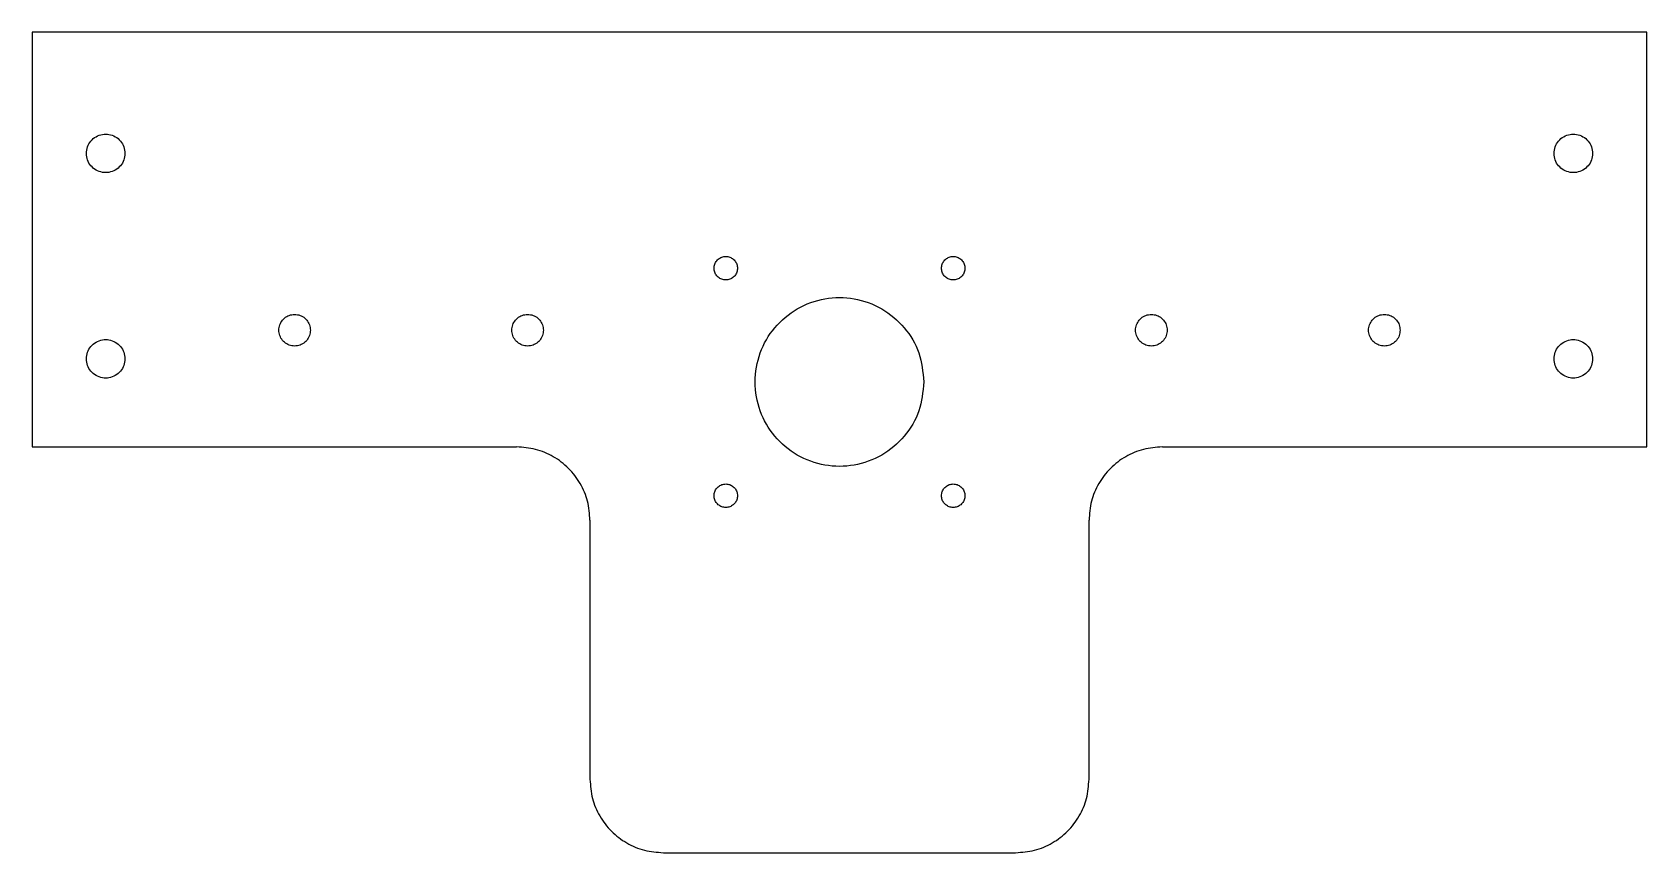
# Model space of a CAD drawing. Extents: x -110 to 110, y -2 to 110.
import ezdxf

# ---------------------------------------------------------------- set-up
doc = ezdxf.new("R2010")
doc.units = 0
doc.layers.get('0').update_dxf_attribs({"linetype": 'CONTINUOUS'})

msp = doc.modelspace()

# ---------------------------------------------------------------- linework, layer by layer
at = {"color": 7}
for p, q in [((110, 110.3), (-110, 110.3)), ((-110, 110.3), (-110, 53.8)), ((110, 53.8), (110, 110.3)), ((-97.375, 93.8), (-97.375, 93.8)), ((102.625, 93.8), (102.625, 93.8)), ((-13.9, 78.15), (-13.9, 78.15)), ((17.1, 78.15), (17.1, 78.15)), ((-72.1, 69.7), (-72.1, 69.7)), ((-40.35, 69.7), (-40.35, 69.7)), ((44.65, 69.7), (44.65, 69.7)), ((76.4, 69.7), (76.4, 69.7)), ((-97.375, 65.8), (-97.375, 65.8)), ((102.625, 65.8), (102.625, 65.8)), ((11.5, 62.65), (11.5, 62.65)), ((-110, 53.8), (-44, 53.8)), ((44, 53.8), (110, 53.8)), ((-13.9, 47.15), (-13.9, 47.15)), ((17.1, 47.15), (17.1, 47.15)), ((-34, 43.8), (-34, 8.5)), ((34, 8.5), (34, 43.8)), ((-24, -1.5), (24, -1.5))]:
    msp.add_line(p, q, dxfattribs=at)
for points, knots in [([(-97.375, 93.8), (-97.406364, 94.106901), (-97.468641, 94.716311), (-97.951816, 95.521655), (-98.659266, 96.120407), (-99.53531, 96.437965), (-100.464891, 96.437965), (-101.339708, 96.120407), (-102.052057, 95.521655), (-102.517029, 94.716311), (-102.679375, 93.8), (-102.517029, 92.883689), (-102.052057, 92.078345), (-101.339708, 91.479593), (-100.464891, 91.162035), (-99.53531, 91.162035), (-98.659266, 91.479593), (-97.951816, 92.078345), (-97.468641, 92.883689), (-97.406364, 93.493099), (-97.375, 93.8)], [0, 0, 0, 0, 0.916031, 1.818952, 2.734983, 3.651013, 4.553934, 5.469965, 6.385996, 7.288917, 8.204948, 9.120978, 10.023899, 10.93993, 11.855961, 12.758882, 13.674913, 14.590943, 15.493864, 16.409895, 16.409895, 16.409895, 16.409895]), ([(102.625, 93.8), (102.593637, 94.106901), (102.531359, 94.716311), (102.048184, 95.521655), (101.340734, 96.120407), (100.46469, 96.437965), (99.535109, 96.437965), (98.660292, 96.120407), (97.947943, 95.521655), (97.482971, 94.716311), (97.320626, 93.8), (97.482971, 92.883689), (97.947943, 92.078345), (98.660292, 91.479593), (99.535109, 91.162035), (100.46469, 91.162035), (101.340734, 91.479593), (102.048184, 92.078345), (102.531359, 92.883689), (102.593637, 93.493099), (102.625, 93.8)], [0, 0, 0, 0, 0.916031, 1.818952, 2.734983, 3.651013, 4.553934, 5.469965, 6.385996, 7.288917, 8.204948, 9.120978, 10.023899, 10.93993, 11.855961, 12.758882, 13.674913, 14.590943, 15.493864, 16.409895, 16.409895, 16.409895, 16.409895]), ([(-13.9, 78.15), (-13.919117, 78.337063), (-13.957077, 78.708513), (-14.251583, 79.199389), (-14.682791, 79.564343), (-15.21676, 79.757903), (-15.783362, 79.757903), (-16.316584, 79.564343), (-16.750777, 79.199389), (-17.034189, 78.708513), (-17.133142, 78.15), (-17.034189, 77.591487), (-16.750777, 77.10061), (-16.316584, 76.735657), (-15.783362, 76.542097), (-15.21676, 76.542097), (-14.682791, 76.735657), (-14.251583, 77.10061), (-13.957077, 77.591487), (-13.919117, 77.962937), (-13.9, 78.15)], [0, 0, 0, 0, 0.558343, 1.108694, 1.667037, 2.225379, 2.775731, 3.334074, 3.892416, 4.442768, 5.001111, 5.559453, 6.109805, 6.668148, 7.22649, 7.776842, 8.335184, 8.893527, 9.443879, 10.002221, 10.002221, 10.002221, 10.002221]), ([(17.1, 78.15), (17.080883, 78.337063), (17.042923, 78.708513), (16.748417, 79.199389), (16.317209, 79.564343), (15.78324, 79.757903), (15.216638, 79.757903), (14.683416, 79.564343), (14.249223, 79.199389), (13.965811, 78.708513), (13.866858, 78.15), (13.965811, 77.591487), (14.249223, 77.10061), (14.683416, 76.735657), (15.216638, 76.542097), (15.78324, 76.542097), (16.317209, 76.735657), (16.748417, 77.10061), (17.042923, 77.591487), (17.080883, 77.962937), (17.1, 78.15)], [0, 0, 0, 0, 0.558343, 1.108694, 1.667037, 2.225379, 2.775731, 3.334074, 3.892416, 4.442768, 5.001111, 5.559453, 6.109805, 6.668148, 7.22649, 7.776842, 8.335184, 8.893527, 9.443879, 10.002221, 10.002221, 10.002221, 10.002221]), ([(11.5, 62.65), (11.362598, 63.994518), (11.089762, 66.664313), (8.972995, 70.192487), (5.87369, 72.815592), (2.035785, 74.2068), (-2.036666, 74.2068), (-5.869196, 72.815592), (-8.989963, 70.192487), (-11.026985, 66.664313), (-11.738212, 62.65), (-11.026985, 58.635687), (-8.989963, 55.107513), (-5.869196, 52.484407), (-2.036666, 51.0932), (2.035785, 51.0932), (5.87369, 52.484407), (8.972995, 55.107513), (11.089762, 58.635687), (11.362598, 61.305482), (11.5, 62.65)], [0, 0, 0, 0, 4.013087, 7.968741, 11.981828, 15.994916, 19.950569, 23.963657, 27.976744, 31.932398, 35.945485, 39.958572, 43.914226, 47.927313, 51.9404, 55.896054, 59.909141, 63.922229, 67.877882, 71.89097, 71.89097, 71.89097, 71.89097]), ([(-72.1, 69.7), (-72.125688, 69.951366), (-72.176697, 70.450502), (-72.57244, 71.110117), (-73.151875, 71.600524), (-73.869397, 71.860619), (-74.630768, 71.860619), (-75.347284, 71.600524), (-75.930732, 71.110117), (-76.311567, 70.450502), (-76.444535, 69.7), (-76.311567, 68.949498), (-75.930732, 68.289883), (-75.347284, 67.799476), (-74.630768, 67.539381), (-73.869397, 67.539381), (-73.151875, 67.799476), (-72.57244, 68.289883), (-72.176697, 68.949498), (-72.125688, 69.448633), (-72.1, 69.7)], [0, 0, 0, 0, 0.750273, 1.489808, 2.240081, 2.990354, 3.729889, 4.480162, 5.230435, 5.96997, 6.720243, 7.470516, 8.210051, 8.960324, 9.710596, 10.450132, 11.200404, 11.950677, 12.690213, 13.440485, 13.440485, 13.440485, 13.440485]), ([(-40.35, 69.7), (-40.375688, 69.951366), (-40.426697, 70.450502), (-40.82244, 71.110117), (-41.401875, 71.600524), (-42.119397, 71.860619), (-42.880768, 71.860619), (-43.597284, 71.600524), (-44.180732, 71.110117), (-44.561567, 70.450502), (-44.694535, 69.7), (-44.561567, 68.949498), (-44.180732, 68.289883), (-43.597284, 67.799476), (-42.880768, 67.539381), (-42.119397, 67.539381), (-41.401875, 67.799476), (-40.82244, 68.289883), (-40.426697, 68.949498), (-40.375688, 69.448633), (-40.35, 69.7)], [0, 0, 0, 0, 0.750273, 1.489808, 2.240081, 2.990354, 3.729889, 4.480162, 5.230435, 5.96997, 6.720243, 7.470516, 8.210051, 8.960324, 9.710596, 10.450132, 11.200404, 11.950677, 12.690213, 13.440485, 13.440485, 13.440485, 13.440485]), ([(44.65, 69.7), (44.624312, 69.951366), (44.573303, 70.450502), (44.17756, 71.110117), (43.598125, 71.600524), (42.880603, 71.860619), (42.119232, 71.860619), (41.402716, 71.600524), (40.819268, 71.110117), (40.438433, 70.450502), (40.305465, 69.7), (40.438433, 68.949498), (40.819268, 68.289883), (41.402716, 67.799476), (42.119232, 67.539381), (42.880603, 67.539381), (43.598125, 67.799476), (44.17756, 68.289883), (44.573303, 68.949498), (44.624312, 69.448633), (44.65, 69.7)], [0, 0, 0, 0, 0.750273, 1.489808, 2.240081, 2.990354, 3.729889, 4.480162, 5.230435, 5.96997, 6.720243, 7.470516, 8.210051, 8.960324, 9.710597, 10.450132, 11.200405, 11.950677, 12.690213, 13.440486, 13.440486, 13.440486, 13.440486]), ([(76.4, 69.7), (76.374312, 69.951366), (76.323303, 70.450502), (75.92756, 71.110117), (75.348125, 71.600524), (74.630603, 71.860619), (73.869232, 71.860619), (73.152716, 71.600524), (72.569268, 71.110117), (72.188433, 70.450502), (72.055465, 69.7), (72.188433, 68.949498), (72.569268, 68.289883), (73.152716, 67.799476), (73.869232, 67.539381), (74.630603, 67.539381), (75.348125, 67.799476), (75.92756, 68.289883), (76.323303, 68.949498), (76.374312, 69.448633), (76.4, 69.7)], [0, 0, 0, 0, 0.750273, 1.489808, 2.240081, 2.990354, 3.729889, 4.480162, 5.230435, 5.96997, 6.720243, 7.470516, 8.210051, 8.960324, 9.710596, 10.450132, 11.200404, 11.950677, 12.690213, 13.440485, 13.440485, 13.440485, 13.440485]), ([(-97.375, 65.8), (-97.406364, 66.106901), (-97.468641, 66.716311), (-97.951816, 67.521655), (-98.659266, 68.120407), (-99.53531, 68.437965), (-100.464891, 68.437965), (-101.339708, 68.120407), (-102.052057, 67.521655), (-102.517029, 66.716311), (-102.679375, 65.8), (-102.517029, 64.88369), (-102.052057, 64.078345), (-101.339708, 63.479593), (-100.464891, 63.162035), (-99.53531, 63.162035), (-98.659266, 63.479593), (-97.951816, 64.078345), (-97.468641, 64.88369), (-97.406364, 65.493099), (-97.375, 65.8)], [0, 0, 0, 0, 0.916031, 1.818952, 2.734983, 3.651013, 4.553934, 5.469965, 6.385996, 7.288917, 8.204948, 9.120978, 10.023899, 10.93993, 11.855961, 12.758882, 13.674913, 14.590943, 15.493864, 16.409895, 16.409895, 16.409895, 16.409895]), ([(102.625, 65.8), (102.593637, 66.106901), (102.531359, 66.716311), (102.048184, 67.521655), (101.340734, 68.120407), (100.46469, 68.437965), (99.535109, 68.437965), (98.660292, 68.120407), (97.947943, 67.521655), (97.482971, 66.716311), (97.320626, 65.8), (97.482971, 64.88369), (97.947943, 64.078345), (98.660292, 63.479593), (99.535109, 63.162035), (100.46469, 63.162035), (101.340734, 63.479593), (102.048184, 64.078345), (102.531359, 64.88369), (102.593637, 65.493099), (102.625, 65.8)], [0, 0, 0, 0, 0.916031, 1.818952, 2.734983, 3.651013, 4.553934, 5.469965, 6.385996, 7.288917, 8.204948, 9.120978, 10.023899, 10.93993, 11.855961, 12.758882, 13.674913, 14.590943, 15.493864, 16.409895, 16.409895, 16.409895, 16.409895]), ([(-34, 43.8), (-34.066662, 44.675132), (-34.199436, 46.418155), (-35.248688, 48.856567), (-36.845021, 50.954979), (-38.943433, 52.551312), (-41.381845, 53.600564), (-43.124868, 53.733338), (-44, 53.8)], [0, 0, 0, 0, 2.617749, 5.213835, 7.831584, 10.449332, 13.045418, 15.663167, 15.663167, 15.663167, 15.663167]), ([(44, 53.8), (43.124868, 53.733338), (41.381845, 53.600564), (38.943433, 52.551312), (36.845021, 50.954979), (35.248688, 48.856567), (34.199436, 46.418155), (34.066662, 44.675132), (34, 43.8)], [0, 0, 0, 0, 2.617749, 5.213835, 7.831584, 10.449332, 13.045418, 15.663167, 15.663167, 15.663167, 15.663167]), ([(-13.9, 47.15), (-13.919117, 47.337063), (-13.957077, 47.708513), (-14.251583, 48.199389), (-14.682791, 48.564343), (-15.21676, 48.757902), (-15.783362, 48.757902), (-16.316584, 48.564343), (-16.750777, 48.199389), (-17.034189, 47.708513), (-17.133142, 47.15), (-17.034189, 46.591487), (-16.750777, 46.10061), (-16.316584, 45.735657), (-15.783362, 45.542097), (-15.21676, 45.542097), (-14.682791, 45.735657), (-14.251583, 46.10061), (-13.957077, 46.591487), (-13.919117, 46.962936), (-13.9, 47.15)], [0, 0, 0, 0, 0.558343, 1.108694, 1.667037, 2.225379, 2.775731, 3.334074, 3.892416, 4.442768, 5.001111, 5.559453, 6.109805, 6.668148, 7.22649, 7.776842, 8.335184, 8.893527, 9.443879, 10.002221, 10.002221, 10.002221, 10.002221]), ([(17.1, 47.15), (17.080883, 47.337063), (17.042923, 47.708513), (16.748417, 48.199389), (16.317209, 48.564343), (15.78324, 48.757902), (15.216638, 48.757902), (14.683416, 48.564343), (14.249223, 48.199389), (13.965811, 47.708513), (13.866858, 47.15), (13.965811, 46.591487), (14.249223, 46.10061), (14.683416, 45.735657), (15.216638, 45.542097), (15.78324, 45.542097), (16.317209, 45.735657), (16.748417, 46.10061), (17.042923, 46.591487), (17.080883, 46.962936), (17.1, 47.15)], [0, 0, 0, 0, 0.558343, 1.108694, 1.667037, 2.225379, 2.775731, 3.334074, 3.892416, 4.442768, 5.001111, 5.559453, 6.109805, 6.668148, 7.22649, 7.776842, 8.335184, 8.893527, 9.443879, 10.002221, 10.002221, 10.002221, 10.002221]), ([(-34, 8.5), (-33.933338, 7.624868), (-33.800564, 5.881845), (-32.751312, 3.443433), (-31.154979, 1.345021), (-29.056567, -0.251312), (-26.618155, -1.300564), (-24.875132, -1.433337), (-24, -1.5)], [0, 0, 0, 0, 2.617749, 5.213835, 7.831584, 10.449332, 13.045418, 15.663167, 15.663167, 15.663167, 15.663167]), ([(24, -1.5), (24.875132, -1.433337), (26.618155, -1.300564), (29.056567, -0.251312), (31.154979, 1.345021), (32.751312, 3.443433), (33.800564, 5.881845), (33.933338, 7.624868), (34, 8.5)], [0, 0, 0, 0, 2.617749, 5.213835, 7.831584, 10.449332, 13.045418, 15.663167, 15.663167, 15.663167, 15.663167])]:
    msp.add_open_spline(points, degree=3, knots=knots, dxfattribs=at)

doc.saveas('drawing.dxf')
